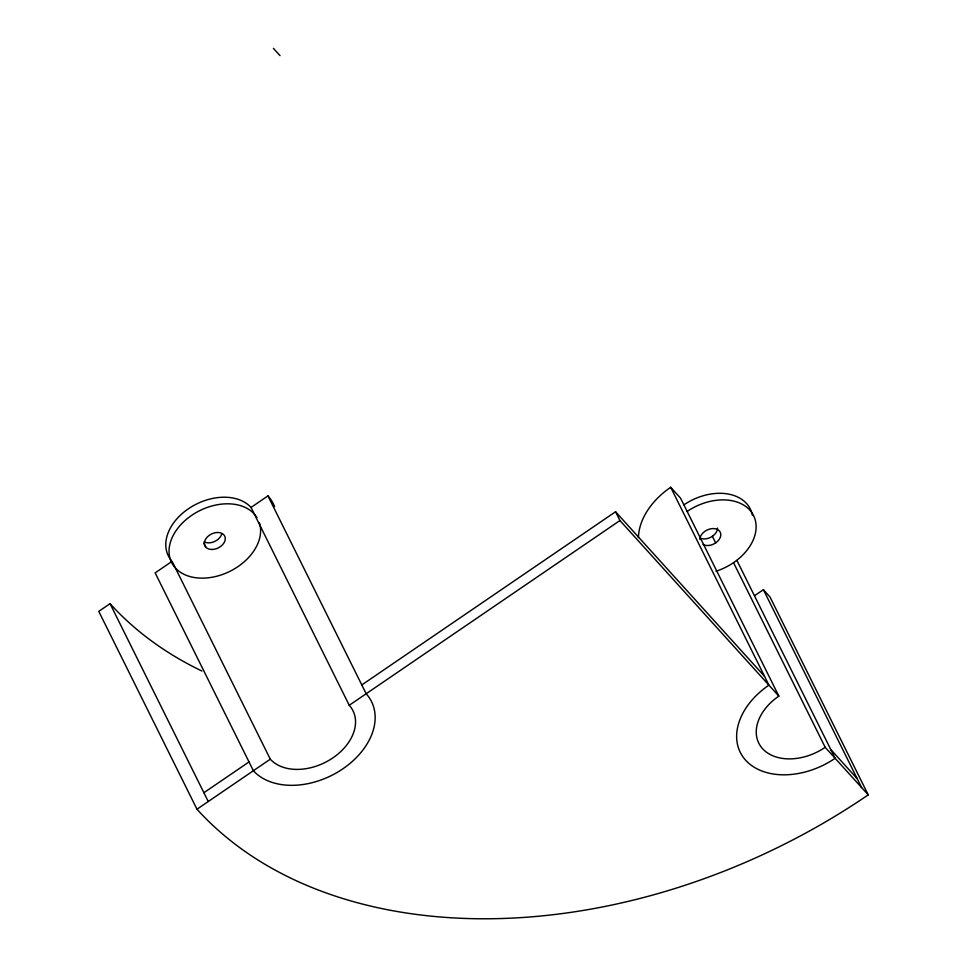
<?xml version="1.0" encoding="UTF-8"?>
<svg xmlns="http://www.w3.org/2000/svg" width="967" height="967" viewBox="0 0 967 967"><rect width="100%" height="100%" fill="white"/><g stroke="black" fill="none" stroke-linecap="round" stroke-linejoin="round"><path stroke-width="1.45" d="M201.898 671.013A503.251 353.366 -26.4 0 1 110.045 603.662L98.767 611.362L196.978 809.222A517.043 363.048 -26.4 0 0 868.233 794.874L770.022 597.026L763.398 589.701A503.251 353.366 -26.4 0 1 754.743 595.515M171.111 560.195A48.253 33.881 -26.4 0 1 189.242 508.207A48.253 33.881 -26.4 0 1 251.033 507.445L267.944 495.89A68.935 48.41 -26.4 0 1 274.592 506.672M203.892 792.722L249.015 761.936M361.791 684.95L615.568 511.748L764.546 676.344M196.978 809.222L270.289 759.18A48.253 33.881 -26.4 0 0 332.938 757.838A48.253 33.881 -26.4 0 0 349.244 705.294L619.932 520.536L615.568 511.748M273.419 48.35L280.031 55.663M638.425 537.579A68.935 48.41 -26.4 0 1 670.699 487.283L680.623 498.259L778.846 696.119A48.253 33.881 -26.4 0 0 762.54 748.663A48.253 33.881 -26.4 0 0 825.189 747.322L868.233 794.874M830.762 749.498L857.245 778.761M619.932 520.536L778.846 696.119M763.398 589.701L861.609 787.561M736.914 560.449L835.125 758.297A68.935 48.41 -26.4 0 1 745.63 760.207A68.935 48.41 -26.4 0 1 768.91 685.144L670.699 487.283M733.53 562.661L825.189 747.322M712.377 536.31L715.653 542.91M267.944 495.89L366.167 693.75A68.935 48.41 -26.4 0 1 342.874 768.813A68.935 48.41 -26.4 0 1 253.378 770.723L155.155 572.875L172.078 561.331L270.289 759.18M251.033 507.445L349.244 705.294M203.844 543.176L205.802 547.141M110.045 603.662L208.256 801.522M259.446 522.978A48.253 33.881 -26.4 0 1 203.952 578.121A48.253 33.881 -26.4 0 1 179.971 525.637A48.253 33.881 -26.4 0 1 256.992 517.611M687.174 511.446A48.253 33.881 -26.4 0 1 753.692 515.846A48.253 33.881 -26.4 0 1 715.991 571.243M683.899 504.859A48.253 33.881 -26.4 0 1 752.411 515.363M221.685 534.171A11.036 7.748 -26.4 0 1 204.206 541.846M699.89 539.465A11.036 7.748 -26.4 0 1 712.981 528.562A11.036 7.748 -26.4 0 1 719.448 539.042A11.036 7.748 -26.4 0 1 703.009 544.518M717.538 528.055A11.036 7.748 -26.4 0 1 711.156 537.072A11.036 7.748 -26.4 0 1 699.733 537.918M212.196 549.474A11.036 7.748 -26.4 0 0 224.912 536.54A11.036 7.748 -26.4 0 0 207.373 536.915A11.036 7.748 -26.4 0 0 212.196 549.474"/></g></svg>
